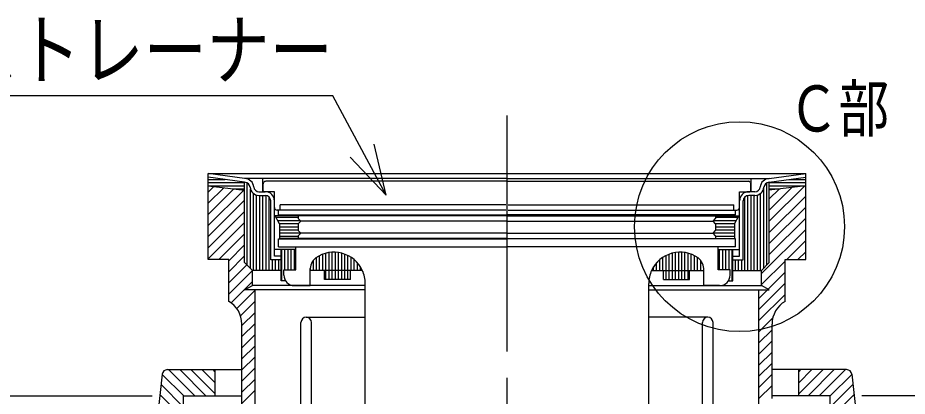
# Model space of a CAD drawing. Units: millimetres, scale not verified. Extents: x -1365 to 1365, y -930 to 870.
# Drawn here: x -1108.8 to -769.9, y -428.4 to -284.1 of the extents above; entities that cross this region are included whole.
import ezdxf
from ezdxf.enums import TextEntityAlignment as Align

# ---------------------------------------------------------------- set-up
doc = ezdxf.new("R2010")
doc.units = ezdxf.units.MM
doc.header["$LTSCALE"] = 10
doc.linetypes.add('CHAIN2', pattern=[12, 9, -1, 1, -1])
doc.layers.add('0-E_極細4', color=6, linetype='Continuous')
doc.layers.add('1-1_寸法4', color=7, linetype='Continuous')
doc.styles.add('ＭＳ ゴシック', font='')
doc.styles.get('ＭＳ ゴシック').set_extended_font_data('MS Gothic')

msp = doc.modelspace()

# ---------------------------------------------------------------- linework, layer by layer
at = {"layer": '0-E_極細4', "linetype": 'CHAIN2'}
msp.add_line((-922.4, -321.33), (-922.4, -702.39), dxfattribs=at)
at = {"layer": '0-E_極細4'}
for p, q in [((-1022.36, -345.43), (-1036.2, -343.46)), ((-1036.2, -344.84), (-1036.2, -343.46)), ((-1036.2, -343.46), (-808.6, -343.46)), ((-1036.2, -375.13), (-1036.2, -343.49)), ((-1022.36, -346.84), (-1036.2, -344.87)), ((-922.4, -345.43), (-1022.36, -345.43)), ((-1015.4, -350.43), (-1015.4, -345.43)), ((-922.4, -345.43), (-822.45, -345.43)), ((-829.4, -350.43), (-829.4, -345.43)), ((-822.45, -345.43), (-808.6, -343.46)), ((-822.45, -346.84), (-808.6, -344.87)), ((-808.6, -344.84), (-808.6, -343.46)), ((-808.6, -375.13), (-808.6, -343.49)), ((-1036.2, -345.76), (-1029.95, -345.76)), ((-1036.2, -346.96), (-1022.36, -346.96)), ((-1036.2, -348.16), (-1022.36, -348.16)), ((-1036.2, -348.24), (-1022.36, -349.84)), ((-1036.2, -350.58), (-1034.11, -348.49)), ((-1036.2, -354.82), (-1030.31, -348.93)), ((-1022.36, -377.47), (-1022.36, -346.83)), ((-1021.38, -378.45), (-1021.38, -347.07)), ((-1015.3, -350.03), (-1015.3, -347.43)), ((-922.4, -346.43), (-1014.3, -346.43)), ((-922.4, -346.43), (-830.5, -346.43)), ((-829.5, -350.03), (-829.5, -347.43)), ((-823.38, -378.41), (-823.38, -347.05)), ((-822.45, -377.47), (-822.45, -346.83)), ((-822.45, -346.96), (-808.6, -346.96)), ((-822.45, -348.16), (-808.6, -348.16)), ((-808.6, -348.24), (-822.45, -349.84)), ((-822.45, -361.68), (-809.06, -348.3)), ((-822.45, -357.44), (-813.86, -348.85)), ((-814.86, -345.76), (-808.6, -345.76)), ((-1036.2, -359.07), (-1026.51, -349.37)), ((-1036.2, -363.31), (-1022.7, -349.81)), ((-1026.52, -349.36), (-1022.36, -349.36)), ((-1020.18, -379.65), (-1020.18, -349.27)), ((-1018.98, -380.43), (-1018.98, -351.11)), ((-1017.78, -380.43), (-1017.78, -351.71)), ((-1016.89, -350.43), (-1014.5, -350.43)), ((-1016.89, -351.83), (-1014.5, -351.83)), ((-1016.58, -380.43), (-1016.58, -351.83)), ((-1015.38, -380.43), (-1015.38, -351.83)), ((-1011, -350.43), (-1014.9, -350.43)), ((-1014.18, -380.43), (-1014.18, -351.86)), ((-1011, -356.43), (-1011, -350.43)), ((-833.8, -350.43), (-829.9, -350.43)), ((-833.8, -356.43), (-833.8, -350.43)), ((-830.58, -380.43), (-830.58, -351.85)), ((-827.92, -350.43), (-830.3, -350.43)), ((-827.92, -351.83), (-830.3, -351.83)), ((-829.38, -380.43), (-829.38, -351.83)), ((-828.18, -380.43), (-828.18, -351.83)), ((-826.98, -380.43), (-826.98, -351.7)), ((-825.78, -380.43), (-825.78, -351.07)), ((-824.58, -379.61), (-824.58, -349.07)), ((-822.45, -349.36), (-818.28, -349.36)), ((-822.45, -353.2), (-818.66, -349.41)), ((-822.45, -365.92), (-808.6, -352.08)), ((-1036.2, -367.55), (-1022.36, -353.71)), ((-1012.98, -380.43), (-1012.98, -352.48)), ((-1012.4, -376.43), (-1012.4, -353.93)), ((-1011, -375.03), (-1011, -353.93)), ((-1008.8, -357.43), (-1008.8, -355.43)), ((-922.8, -355.43), (-1008.8, -355.43)), ((-922, -355.43), (-836, -355.43)), ((-836, -357.43), (-836, -355.43)), ((-833.8, -375.03), (-833.8, -353.93)), ((-832.4, -376.43), (-832.4, -353.93)), ((-831.78, -380.43), (-831.78, -352.44)), ((-1036.2, -371.79), (-1022.36, -357.95)), ((-922.8, -357.43), (-1010, -357.43)), ((-1009.4, -359.23), (-1009.4, -357.43)), ((-922, -357.43), (-834.8, -357.43)), ((-835.4, -359.23), (-835.4, -357.43)), ((-822.45, -370.17), (-808.6, -356.33)), ((-1036.2, -376.04), (-1022.36, -362.19)), ((-922.4, -359.62), (-1010.7, -359.62)), ((-1009.1, -362.62), (-1010.7, -359.62)), ((-1010.41, -360.16), (-1001.9, -360.16)), ((-1009.77, -361.36), (-1001.16, -361.36)), ((-1009.4, -359.23), (-922.4, -359.23)), ((-1009.13, -362.56), (-1001.85, -362.56)), ((-1001.9, -359.62), (-1001.9, -360.62)), ((-922.4, -361.62), (-1000.9, -361.62)), ((-835.4, -359.23), (-922.4, -359.23)), ((-922.4, -359.62), (-834.1, -359.62)), ((-922.4, -361.62), (-843.9, -361.62)), ((-843.65, -361.36), (-835.04, -361.36)), ((-842.96, -362.56), (-835.68, -362.56)), ((-842.9, -359.62), (-842.9, -360.62)), ((-842.9, -360.16), (-834.4, -360.16)), ((-835.7, -362.62), (-834.1, -359.62)), ((-822.45, -374.41), (-808.6, -360.57)), ((-1009.1, -362.62), (-1009.1, -368.22)), ((-1009.1, -363.76), (-1001.9, -363.76)), ((-1009.1, -364.96), (-1001.9, -364.96)), ((-1001.9, -362.62), (-1001.9, -365.22)), ((-1000.9, -366.22), (-1001.9, -365.22)), ((-843.9, -366.22), (-842.9, -365.22)), ((-842.9, -362.62), (-842.9, -365.22)), ((-842.9, -363.76), (-835.7, -363.76)), ((-842.9, -364.96), (-835.7, -364.96)), ((-835.7, -362.62), (-835.7, -368.22)), ((-825.4, -381.61), (-808.6, -364.81)), ((-1032.17, -376.24), (-1022.36, -366.44)), ((-1009.1, -366.16), (-1000.96, -366.16)), ((-1009.1, -367.36), (-1001.9, -367.36)), ((-922.4, -368.22), (-1009.1, -368.22)), ((-1001.9, -367.22), (-1000.9, -366.22)), ((-1001.9, -367.22), (-1001.9, -368.22)), ((-922.4, -366.22), (-1000.9, -366.22)), ((-922.4, -366.22), (-843.9, -366.22)), ((-922.4, -368.22), (-835.7, -368.22)), ((-842.9, -367.22), (-843.9, -366.22)), ((-843.85, -366.16), (-835.7, -366.16)), ((-842.9, -367.22), (-842.9, -368.22)), ((-842.9, -367.36), (-835.7, -367.36)), ((-815.8, -376.24), (-808.6, -369.05)), ((-1028.4, -376.72), (-1022.36, -370.68)), ((-1002.9, -372.43), (-1011, -372.43)), ((-1009.4, -371.43), (-1002.9, -371.43)), ((-1008.4, -384.43), (-1008.4, -372.43)), ((-1008.18, -384.43), (-1008.18, -372.43)), ((-1006.98, -380.23), (-1006.98, -372.43)), ((-1005.78, -380.23), (-1005.78, -372.43)), ((-1004.58, -380.23), (-1004.58, -372.43)), ((-1003.38, -380.23), (-1003.38, -372.43)), ((-1002.9, -371.43), (-922.4, -371.43)), ((-1002.9, -380.23), (-1002.9, -371.43)), ((-841.9, -371.43), (-922.4, -371.43)), ((-841.9, -380.23), (-841.9, -371.43)), ((-835.4, -371.43), (-841.9, -371.43)), ((-841.9, -372.43), (-833.8, -372.43)), ((-841.38, -380.23), (-841.38, -372.43)), ((-840.18, -380.23), (-840.18, -372.43)), ((-838.98, -380.23), (-838.98, -372.43)), ((-837.78, -380.23), (-837.78, -372.43)), ((-836.58, -384.43), (-836.58, -372.43)), ((-836.4, -384.43), (-836.4, -372.43)), ((-1036.2, -376.24), (-1036.2, -375.13)), ((-1028.4, -380.96), (-1022.36, -374.92)), ((-1008.4, -375.03), (-1011, -375.03)), ((-994.98, -380.43), (-994.98, -375.44)), ((-993.78, -380.43), (-993.78, -374.75)), ((-992.58, -380.43), (-992.58, -374.23)), ((-991.38, -380.43), (-991.38, -373.86)), ((-990.18, -380.43), (-990.18, -373.61)), ((-988.98, -380.43), (-988.98, -373.49)), ((-987.78, -380.43), (-987.78, -373.5)), ((-986.58, -380.43), (-986.58, -373.62)), ((-985.38, -380.43), (-985.38, -373.87)), ((-984.18, -380.43), (-984.18, -374.25)), ((-982.98, -380.43), (-982.98, -374.77)), ((-981.78, -380.43), (-981.78, -375.47)), ((-862.98, -380.43), (-862.98, -375.44)), ((-861.78, -380.43), (-861.78, -374.75)), ((-860.58, -380.43), (-860.58, -374.23)), ((-859.38, -380.43), (-859.38, -373.86)), ((-858.18, -380.43), (-858.18, -373.61)), ((-856.98, -380.43), (-856.98, -373.49)), ((-855.78, -380.43), (-855.78, -373.5)), ((-854.58, -380.43), (-854.58, -373.62)), ((-853.38, -380.43), (-853.38, -373.87)), ((-852.18, -380.43), (-852.18, -374.25)), ((-850.98, -380.43), (-850.98, -374.77)), ((-849.78, -380.43), (-849.78, -375.47)), ((-836.4, -375.03), (-833.8, -375.03)), ((-811.55, -376.24), (-808.6, -373.3)), ((-808.6, -376.24), (-808.6, -375.13)), ((-1028.4, -376.24), (-1036.2, -376.24)), ((-1028.4, -392.24), (-1028.4, -376.24)), ((-1028.4, -385.21), (-1021.52, -378.32)), ((-1022.36, -377.47), (-1019.4, -380.43)), ((-1008.4, -376.43), (-1012.4, -376.43)), ((-1011.78, -380.43), (-1011.78, -376.43)), ((-1010.58, -380.43), (-1010.58, -376.43)), ((-1009.38, -380.43), (-1009.38, -376.43)), ((-996.18, -380.43), (-996.18, -376.6)), ((-980.58, -380.43), (-980.58, -376.38)), ((-979.38, -380.43), (-979.38, -377.57)), ((-978.18, -380.43), (-978.18, -379.19)), ((-866.58, -380.43), (-866.58, -379.12)), ((-865.38, -380.43), (-865.38, -377.52)), ((-864.18, -380.43), (-864.18, -376.34)), ((-848.58, -380.43), (-848.58, -376.66)), ((-836.4, -376.43), (-832.4, -376.43)), ((-835.38, -380.43), (-835.38, -376.43)), ((-834.18, -380.43), (-834.18, -376.43)), ((-832.98, -380.43), (-832.98, -376.43)), ((-825.4, -385.85), (-816.4, -376.85)), ((-822.45, -377.47), (-825.4, -380.43)), ((-816.4, -392.24), (-816.4, -376.24)), ((-816.4, -376.24), (-808.6, -376.24)), ((-1028.4, -389.45), (-1019.4, -380.45)), ((-1019.4, -386.24), (-1019.4, -380.43)), ((-1008.4, -380.43), (-1019.4, -380.43)), ((-1007.4, -380.23), (-1002.9, -380.23)), ((-1007.4, -382.23), (-1007.4, -380.23)), ((-997.4, -386.23), (-997.4, -380.43)), ((-977.52, -380.43), (-997.4, -380.43)), ((-997.38, -380.43), (-997.38, -379.72)), ((-991.98, -383.83), (-991.98, -380.43)), ((-991.38, -383.83), (-991.38, -380.43)), ((-990.18, -383.83), (-990.18, -380.43)), ((-988.98, -383.83), (-988.98, -380.43)), ((-987.78, -383.83), (-987.78, -380.43)), ((-986.58, -383.83), (-986.58, -380.43)), ((-985.38, -383.83), (-985.38, -380.43)), ((-984.18, -383.83), (-984.18, -380.43)), ((-982.98, -383.83), (-982.98, -380.43)), ((-981.98, -383.83), (-981.98, -380.43)), ((-867.29, -380.43), (-847.4, -380.43)), ((-862.83, -383.83), (-862.83, -380.43)), ((-861.78, -383.83), (-861.78, -380.43)), ((-860.58, -383.83), (-860.58, -380.43)), ((-859.38, -383.83), (-859.38, -380.43)), ((-858.18, -383.83), (-858.18, -380.43)), ((-856.98, -383.83), (-856.98, -380.43)), ((-855.78, -383.83), (-855.78, -380.43)), ((-854.58, -383.83), (-854.58, -380.43)), ((-853.38, -383.83), (-853.38, -380.43)), ((-852.83, -383.83), (-852.83, -380.43)), ((-847.4, -386.23), (-847.4, -380.43)), ((-837.4, -380.23), (-841.9, -380.23)), ((-837.4, -382.23), (-837.4, -380.23)), ((-836.4, -380.43), (-825.4, -380.43)), ((-825.4, -386.24), (-825.4, -380.43)), ((-822.91, -387.6), (-816.4, -381.1)), ((-1027.53, -392.81), (-1019.4, -384.69)), ((-1022.36, -387.84), (-1019.4, -386.24)), ((-976.4, -386.24), (-1019.4, -386.24)), ((-1006.74, -384.43), (-1008.4, -384.43)), ((-1006.98, -384.43), (-1006.98, -384.02)), ((-1003.4, -386.23), (-997.4, -386.23)), ((-981.98, -383.83), (-991.98, -383.83)), ((-976.4, -503.43), (-976.4, -385.48)), ((-976.4, -388.44), (-976.4, -385.48)), ((-868.4, -503.43), (-868.4, -385.48)), ((-868.4, -388.44), (-868.4, -385.48)), ((-868.4, -386.24), (-825.4, -386.24)), ((-862.83, -383.83), (-852.83, -383.83)), ((-841.4, -386.23), (-847.4, -386.23)), ((-838.07, -384.43), (-836.4, -384.43)), ((-837.78, -384.43), (-837.78, -383.93)), ((-826.4, -395.34), (-816.4, -385.34)), ((-822.45, -387.84), (-825.4, -386.24)), ((-1025.39, -394.92), (-1018.4, -387.93)), ((-976.4, -387.84), (-1022.36, -387.84)), ((-1018.4, -442), (-1018.4, -387.84)), ((-868.4, -387.84), (-822.45, -387.84)), ((-826.4, -442), (-826.4, -387.84)), ((-826.4, -391.1), (-823.15, -387.84)), ((-826.4, -399.58), (-816.4, -389.58)), ((-1023.93, -397.7), (-1018.4, -392.18)), ((-1023.4, -401.42), (-1018.4, -396.42)), ((-998.9, -398.24), (-976.4, -398.24)), ((-845.9, -398.24), (-868.4, -398.24)), ((-826.4, -403.82), (-821.12, -398.54)), ((-1023.4, -405.66), (-1018.4, -400.66)), ((-1023.4, -548.84), (-1023.4, -400.9)), ((-1000.9, -515.84), (-1000.9, -400.24)), ((-996.9, -515.84), (-996.9, -400.24)), ((-847.9, -515.84), (-847.9, -400.24)), ((-843.9, -515.84), (-843.9, -400.24)), ((-826.4, -408.07), (-821.4, -403.07)), ((-821.4, -429.3), (-821.4, -400.9)), ((-1023.4, -409.9), (-1018.4, -404.9)), ((-1023.4, -414.15), (-1018.4, -409.15)), ((-826.4, -412.31), (-821.4, -407.31)), ((-1023.4, -418.39), (-1018.4, -413.39)), ((-826.4, -416.55), (-821.4, -411.55)), ((-826.4, -420.79), (-821.4, -415.79)), ((-1053.78, -420.04), (-1056.74, -446.74)), ((-1045.58, -428.26), (-1053.78, -420.06)), ((-1051.79, -418.26), (-1023.4, -418.26)), ((-1041.34, -428.26), (-1051.34, -418.26)), ((-1037.1, -428.26), (-1047.1, -418.26)), ((-1033.59, -427.53), (-1042.85, -418.26)), ((-1033.59, -423.29), (-1038.61, -418.26)), ((-1033.59, -419.04), (-1034.37, -418.26)), ((-1033.59, -428.26), (-1033.59, -418.26)), ((-1023.4, -422.63), (-1018.4, -417.63)), ((-826.4, -425.04), (-821.4, -420.04)), ((-793.02, -418.26), (-821.4, -418.26)), ((-811.22, -428.26), (-811.22, -418.26)), ((-811.22, -427.53), (-801.96, -418.26)), ((-811.22, -423.29), (-806.2, -418.26)), ((-811.22, -419.04), (-810.44, -418.26)), ((-807.71, -428.26), (-797.71, -418.26)), ((-803.47, -428.26), (-793.47, -418.26)), ((-799.23, -428.26), (-791.03, -420.06)), ((-791.03, -420.04), (-788.07, -446.74)), ((-1023.4, -426.88), (-1018.4, -421.88)), ((-1045.59, -432.5), (-1054.2, -423.88)), ((-1023.4, -431.12), (-1018.4, -426.12)), ((-826.4, -429.28), (-821.4, -424.28)), ((-799.22, -432.5), (-790.61, -423.88)), ((-1167.59, -428.26), (-1057.59, -428.26)), ((-1045.59, -436.74), (-1054.63, -427.7)), ((-1045.59, -440.26), (-1045.59, -428.26)), ((-1045.59, -428.26), (-1023.4, -428.26)), ((-799.22, -428.26), (-821.4, -428.26)), ((-799.22, -436.74), (-790.18, -427.7)), ((-799.22, -440.26), (-799.22, -428.26)), ((-677.22, -428.26), (-787.22, -428.26))]:
    msp.add_line(p, q, dxfattribs=at)
for points in [[(-1001.9, -362.62), (-1000.9, -361.62), (-1001.9, -360.62)], [(-842.9, -362.62), (-843.9, -361.62), (-842.9, -360.62)], [(-1009.4, -371.43), (-1009.4, -368.43), (-922.4, -368.43)], [(-835.4, -371.43), (-835.4, -368.43), (-922.4, -368.43)]]:
    msp.add_lwpolyline(points, dxfattribs=at)
for centre, radius, start, end in [((-1022.36, -348.93), 3.5, 4.151, 90), ((-822.45, -348.93), 3.5, 90, 175.849), ((-1022.36, -348.93), 2.1, 4.151, 90), ((-1016.89, -348.43), 3.4, 183.3509, 270), ((-1016.89, -348.43), 2, 183.3509, 270), ((-1014.3, -347.43), 1, 155.9454, 180), ((-1014.3, -347.43), 1, 90, 155.9454), ((-830.5, -347.43), 1, 24.0545, 90), ((-830.5, -347.43), 1, 0, 24.0545), ((-827.92, -348.43), 2, 270, 356.6491), ((-827.92, -348.43), 3.4, 270, 356.6491), ((-822.45, -348.93), 2.1, 90, 175.849), ((-1014.9, -350.03), 0.4, 180, 270), ((-1014.5, -353.93), 3.5, 0, 90), ((-1014.5, -353.93), 2.1, 0, 90), ((-830.3, -353.93), 3.5, 90, 180), ((-830.3, -353.93), 2.1, 90, 180), ((-829.9, -350.03), 0.4, 270, 360), ((-1010, -356.43), 1, 180, 270), ((-834.8, -356.43), 1, 270, 360), ((-991.4, -380.23), 6, 129.9705, 181.9251), ((-988.4, -385.48), 12, 24.8869, 124.8337), ((-856.4, -385.48), 12, 55.1663, 155.113), ((-853.4, -380.23), 6, 358.0749, 50.0295), ((-1003.4, -382.23), 4, 180, 270), ((-988.4, -385.48), 12, 0, 24.8869), ((-856.4, -385.48), 12, 155.113, 180), ((-841.4, -382.23), 4, 270, 360), ((-1033.4, -400.9), 10, 0, 60), ((-811.4, -400.9), 10, 120, 180), ((-998.9, -400.24), 2, 90, 180), ((-998.9, -400.24), 2, 0, 90), ((-845.9, -400.24), 2, 90, 180), ((-845.9, -400.24), 2, 0, 90), ((-1051.79, -420.26), 2, 90, 173.6598), ((-793.02, -420.26), 2, 6.3402, 90)]:
    msp.add_arc(centre, radius, start, end, dxfattribs=at)
at = {"layer": '1-1_寸法4'}
for q in [(-973.02, -332.3), (-982.13, -337.21)]:
    msp.add_line((-968.42, -351.77), q, dxfattribs=at)
msp.add_lwpolyline([(-968.42, -351.77), (-988.79, -313.93), (-1132.79, -313.93)], dxfattribs=at)
msp.add_circle((-833.8, -363.75), 40, dxfattribs=at)

# ---------------------------------------------------------------- texts
at = {"layer": '1-1_寸法4', "style": 'ＭＳ ゴシック', "width": 0.8}
for s, height, p in [('ストレーナー', 21.99, (-1132.79, -313.93)), ('Ｃ部', 17.6, (-815.24, -332.77))]:
    msp.add_text(s, height=height, dxfattribs=at).set_placement(p, align=Align.BOTTOM_LEFT)

doc.saveas('drawing.dxf')
